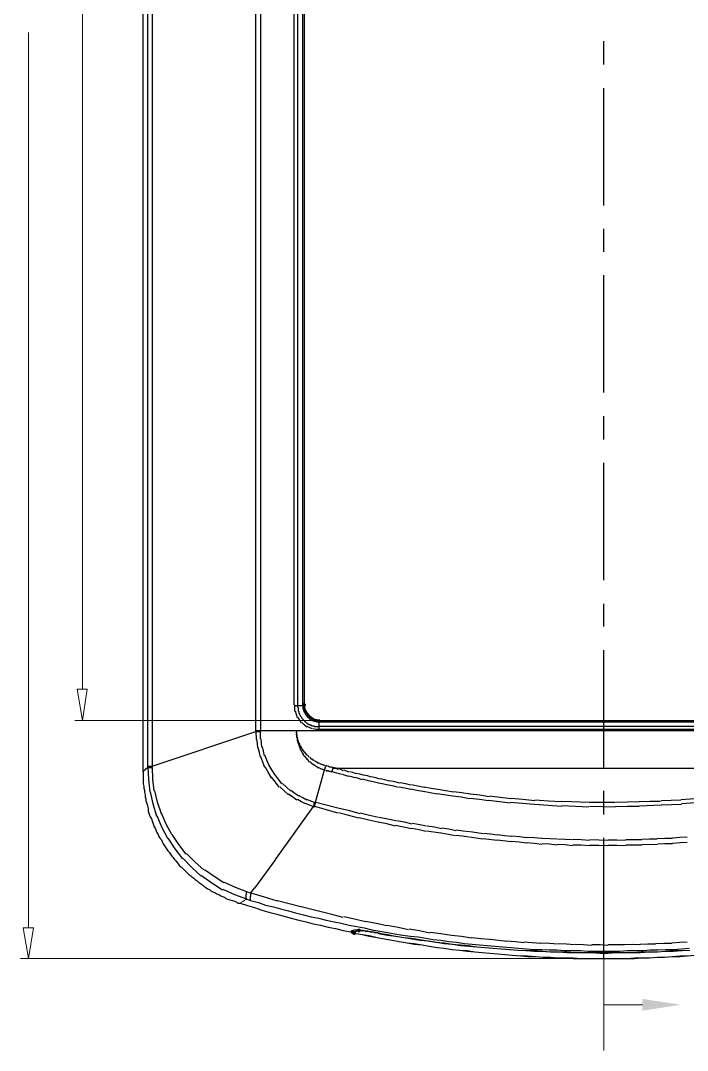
# Model space of a CAD drawing. Header units: millimetres. Extents: x 9 to 367, y 9 to 251.
# Drawn here: x 44.5 to 87.8, y 98.9 to 165.8 of the extents above; entities that cross this region are included whole.
import ezdxf

# ---------------------------------------------------------------- set-up
doc = ezdxf.new("R2010")
doc.units = ezdxf.units.MM
doc.layers.add('图层 1', color=7, linetype='Continuous')

msp = doc.modelspace()

# ---------------------------------------------------------------- hatches: boundary and pattern name
at = {"layer": '图层 1'}
h = msp.add_hatch(color=7, dxfattribs=at)
edge = h.paths.add_edge_path()
edge.add_arc((62.949631, 121.369667), 0.12506, 0, 360)
h = msp.add_hatch(color=7, dxfattribs=at)
edge = h.paths.add_edge_path()
edge.add_arc((66.124631, 106.595404), 0.12506, 0, 360)
h = msp.add_hatch(color=7, dxfattribs=at)
edge = h.paths.add_edge_path()
edge.add_arc((66.124631, 106.595404), 0.12506, 0, 360)
h = msp.add_hatch(color=7, dxfattribs=at)
edge = h.paths.add_edge_path()
edge.add_arc((66.209404, 106.553), 0.12506, 0, 360)
h = msp.add_hatch(color=7, dxfattribs=at)
edge = h.paths.add_edge_path()
edge.add_arc((66.505667, 106.722157), 0.12506, 0, 360)
h = msp.add_hatch(color=2, dxfattribs=at)
h.dxf.hatch_style = 2
h.paths.add_polyline_path([(84.920737, 101.515263), (84.920737, 102.277263), (87.418404, 101.896263)])

# ---------------------------------------------------------------- linework, layer by layer
at = {"layer": '图层 1', "color": 7, "lineweight": 25}
for points in [[(52.493263, 117.051596), (52.493263, 222.503929)], [(52.789702, 117.390263), (52.789702, 222.165263)], [(53.086, 222.165263), (53.086, 117.390263)], [(59.817035, 119.676404), (59.817035, 219.879404)], [(60.113298, 219.879263), (60.113298, 119.676263)], [(62.314702, 121.369667), (62.314702, 218.228333)], [(62.526404, 218.228369), (62.526404, 121.327369)], [(62.865071, 121.327298), (62.865071, 218.228298)], [(62.949631, 218.228369), (62.949631, 121.369702)], [(62.949631, 218.186), (62.949631, 121.369667)], [(62.314702, 121.327298), (62.526369, 121.327298)], [(62.356929, 120.946263), (62.352917, 121.161369), (62.349168, 121.372771)], [(62.526404, 121.327298), (62.526404, 121.284965), (62.526404, 121.242631), (62.568737, 121.200298), (62.568737, 121.115631), (62.568737, 121.073298), (62.568737, 121.030965), (62.568737, 120.988631), (62.611071, 120.946298), (62.611071, 120.861631), (62.611071, 120.819651), (62.653404, 120.776965), (62.653404, 120.734631), (62.695737, 120.692298), (62.695737, 120.649965), (62.738071, 120.607631), (62.780404, 120.565298), (62.780404, 120.522965), (62.822737, 120.480631), (62.865071, 120.438298), (62.907404, 120.395965), (62.949737, 120.353631), (62.992071, 120.311298), (62.992071, 120.268965), (63.034404, 120.268965), (63.076737, 120.226631), (63.119071, 120.184298), (63.161404, 120.141965), (63.203737, 120.141965), (63.288404, 120.099984), (63.330737, 120.099984), (63.373071, 120.057298), (63.415404, 120.057298), (63.457737, 120.014965), (63.500071, 120.014965), (63.584737, 120.014965), (63.627071, 119.972631), (63.669404, 119.972631), (63.711737, 119.972631), (63.754071, 119.972631), (63.838737, 119.972631), (63.881071, 119.972631), (63.923404, 119.972631)], [(62.526404, 121.327298), (62.865071, 121.327298)], [(62.865071, 121.327298), (62.865071, 121.284965), (62.865071, 121.242631), (62.865071, 121.200298), (62.865071, 121.158317), (62.865071, 121.115631), (62.907404, 121.073298), (62.907404, 121.030965), (62.907404, 120.988631), (62.949737, 120.946298), (62.949737, 120.903965), (62.992071, 120.861631), (62.992071, 120.819651), (63.034404, 120.776965), (63.034404, 120.734631), (63.076737, 120.692298), (63.119071, 120.649965), (63.119071, 120.607631), (63.161404, 120.565298), (63.203737, 120.565298), (63.246071, 120.522965), (63.288404, 120.480631), (63.330737, 120.480631), (63.330737, 120.438298), (63.373071, 120.395965), (63.415404, 120.395965), (63.457737, 120.353631), (63.500071, 120.353631), (63.542404, 120.353631), (63.584737, 120.311298), (63.669404, 120.311298), (63.711737, 120.311298), (63.754071, 120.268965), (63.796404, 120.268965), (63.838737, 120.268965), (63.881071, 120.268965), (63.923404, 120.268965)], [(62.907263, 121.327298), (62.894739, 121.361032), (62.874807, 121.365398)], [(62.907263, 121.327298), (62.921798, 121.351188), (62.925916, 121.363105)], [(62.949631, 121.369667), (62.984678, 121.186994), (63.049291, 121.007364), (63.143802, 120.838053), (63.268542, 120.686336), (63.420402, 120.562021), (63.59204, 120.47048), (63.778229, 120.413931), (63.973745, 120.394589)], [(62.949631, 121.369667), (62.949631, 121.285), (62.949631, 121.242667), (62.949631, 121.200333), (62.949631, 121.158), (62.949631, 121.115667), (62.991965, 121.073333), (62.991965, 121.031), (62.991965, 120.988667), (63.034298, 120.946333), (63.034298, 120.904), (63.034298, 120.861667), (63.076631, 120.819333), (63.118965, 120.819333), (63.118965, 120.777), (63.161298, 120.734667), (63.161298, 120.692333), (63.203631, 120.65), (63.245965, 120.65), (63.288298, 120.607667), (63.330631, 120.565333), (63.330631, 120.523), (63.372965, 120.523), (63.415298, 120.480314), (63.457631, 120.480314), (63.499965, 120.438333), (63.542298, 120.438333), (63.584631, 120.396), (63.626965, 120.396), (63.669298, 120.396), (63.711631, 120.396), (63.753965, 120.353667), (63.796298, 120.353667), (63.838631, 120.353667), (63.880965, 120.353667), (63.923298, 120.353667)], [(62.526404, 120.522859), (62.45501, 120.747226), (62.393407, 120.954659)], [(62.780333, 120.184227), (62.662814, 120.377594), (62.549264, 120.559583)], [(63.923404, 120.353737), (63.948098, 120.366217)], [(62.441667, 119.549298), (62.472006, 119.636743), (62.478003, 119.705931)], [(62.441667, 119.549298), (62.472138, 119.636743), (62.478003, 119.705931)], [(63.118965, 119.930333), (62.963257, 120.077794), (62.805698, 120.222081)], [(63.5, 119.803192), (63.331901, 119.873792), (63.144753, 119.965823)], [(63.923404, 119.761176), (63.742076, 119.774273), (63.539582, 119.810918)], [(100.922702, 119.972702), (63.923369, 119.972702)], [(100.922702, 119.761176), (63.923369, 119.761176)], [(63.923404, 120.353737), (63.947172, 120.34752), (63.949509, 120.334687)], [(63.923404, 120.353737), (63.965737, 120.353737)], [(63.923404, 120.353737), (100.922737, 120.353737)], [(63.923404, 120.311333), (63.945056, 120.310848), (63.947393, 120.292636)], [(63.923404, 120.268965), (100.922737, 120.268965)], [(63.923404, 119.761176), (63.923404, 120.268824)], [(63.965596, 120.353737), (100.880263, 120.353737)], [(53.086, 117.390263), (59.817, 119.633929)], [(105.028894, 119.676404), (59.816894, 119.676404)], [(59.817035, 119.676404), (59.817035, 119.634071)], [(59.817035, 119.634035), (60.113369, 119.634035)], [(59.859404, 119.125894), (59.843882, 119.658941)], [(59.943965, 118.575702), (59.913449, 118.858012), (59.877643, 119.134502)], [(60.113298, 119.676404), (60.113298, 119.634071)], [(60.113298, 119.168263), (60.125601, 119.414546), (60.121765, 119.661093)], [(60.198035, 118.618071), (60.183704, 118.905629), (60.152174, 119.169109)], [(62.441667, 119.422157), (62.47324, 119.499327), (62.476239, 119.573851)], [(62.484035, 119.422157), (62.478038, 119.573851)], [(62.484035, 119.253), (62.487695, 119.342738), (62.482624, 119.425861)], [(62.484035, 119.253), (62.497, 119.344017), (62.489327, 119.426567)], [(62.526404, 119.041474), (62.512954, 119.165829), (62.49924, 119.261608)], [(62.526404, 119.083526), (62.532225, 119.175512), (62.515821, 119.264853)], [(62.568631, 118.872), (62.552536, 118.979421), (62.530884, 119.080492)], [(62.611, 118.872), (62.5912, 118.989916), (62.561611, 119.088253)], [(60.113298, 117.983141), (60.043448, 118.286398), (59.970423, 118.586744)], [(60.367369, 118.067561), (60.308146, 118.368921), (60.239663, 118.653877)], [(62.653369, 118.660474), (62.581049, 118.882019)], [(62.695737, 118.660474), (62.671792, 118.794133), (62.630121, 118.900011)], [(62.737929, 118.406192), (62.699741, 118.549464), (62.654674, 118.667601)], [(62.822702, 118.490965), (62.781471, 118.596445), (62.725688, 118.700868)], [(62.865071, 118.194667), (62.811933, 118.326297), (62.754298, 118.442317)], [(62.992035, 118.279439), (62.918834, 118.394136), (62.848807, 118.496398)], [(60.409737, 117.30549), (60.268009, 117.659018), (60.140568, 117.99376)], [(60.663667, 117.475), (60.523085, 117.784342), (60.401553, 118.095536)], [(62.992035, 117.983141), (62.942867, 118.111552), (62.878088, 118.219855)], [(63.118965, 118.109929), (63.066974, 118.208884), (62.994081, 118.300429)], [(63.161333, 117.813667), (63.091307, 117.920117), (63.019164, 118.014397)], [(63.288298, 117.940772), (63.227532, 118.04299), (63.15142, 118.12457)], [(63.288298, 117.64451), (63.241246, 117.750343), (63.170117, 117.833951)], [(63.457631, 117.813667), (63.389678, 117.903669), (63.312992, 117.972769)], [(63.584737, 117.728894), (63.543462, 117.790322), (63.472554, 117.845664)], [(63.754071, 117.64451), (63.696744, 117.695266), (63.626718, 117.740465)], [(52.493263, 117.051596), (52.493263, 116.924949), (52.493263, 116.755263), (52.493263, 116.628263), (52.493263, 116.501263), (52.493263, 116.374263), (52.493263, 116.247263), (52.535596, 116.077929), (52.535596, 115.950929), (52.577929, 115.824282), (52.577929, 115.696929), (52.620263, 115.527949), (52.620263, 115.400596), (52.662596, 115.273596), (52.662596, 115.146949), (52.704929, 115.019596), (52.747263, 114.892596), (52.789596, 114.723263), (52.831929, 114.596263), (52.831929, 114.469616), (52.874263, 114.342263), (52.916596, 114.215263), (52.958929, 114.088616), (53.043596, 113.961263), (53.085929, 113.834263), (53.128263, 113.707616), (53.170596, 113.580263), (53.212929, 113.453263), (53.297596, 113.326263), (53.339929, 113.199263), (53.382263, 113.072263), (53.466929, 112.945263), (53.509263, 112.818263), (53.593929, 112.691616), (53.678596, 112.606596), (53.720929, 112.479596), (53.805596, 112.352949), (53.890263, 112.225596), (53.932596, 112.140929), (54.017263, 112.013929), (54.101929, 111.886929), (54.186596, 111.802263), (54.271263, 111.675263), (54.355929, 111.548263), (54.440596, 111.463596), (54.525263, 111.336596), (54.609929, 111.252282), (54.694596, 111.124929), (54.779263, 111.040263), (54.863929, 110.913616), (54.990929, 110.828596), (55.075596, 110.743929), (55.160263, 110.659263), (55.287263, 110.532616), (55.371929, 110.447596), (55.456596, 110.362929), (55.583596, 110.278263), (55.668263, 110.193949), (55.795263, 110.108929), (55.879929, 110.024263), (56.006929, 109.939596), (56.091596, 109.855282), (56.218596, 109.770263), (56.345596, 109.685596), (56.430263, 109.600929), (56.557263, 109.516616), (56.684263, 109.431596), (56.811263, 109.389263), (56.895929, 109.304596), (57.022929, 109.219929), (57.149929, 109.177949), (57.276929, 109.092929), (57.403929, 109.050596), (57.530929, 108.965929), (57.657929, 108.923596), (57.784929, 108.881263), (57.869596, 108.796949), (57.996596, 108.754263), (58.123596, 108.711929), (58.292929, 108.669596), (58.419929, 108.627263), (58.546929, 108.584929), (58.673929, 108.500263), (58.800929, 108.500263)], [(52.789702, 117.30549), (52.493369, 117.05149)], [(52.789702, 117.390263), (53.086035, 117.390263)], [(52.789702, 117.30549), (52.789702, 117.390157)], [(52.789702, 117.30549), (52.839576, 117.309812), (52.863785, 117.310429)], [(52.959035, 115.697), (52.859023, 116.512446), (52.824627, 117.313075)], [(52.831929, 117.30549), (52.905836, 117.308974), (52.955402, 117.30796)], [(52.916667, 117.30549), (53.020119, 117.306196), (53.094467, 117.305843)], [(53.086, 117.30549), (53.086, 117.390157)], [(53.212929, 115.781737), (53.13329, 116.544928), (53.094396, 117.305737)], [(60.832965, 116.628192), (60.613713, 116.993185), (60.419862, 117.343626)], [(61.044667, 116.840071), (60.846714, 117.158585), (60.665431, 117.484243)], [(63.457631, 117.517369), (63.398232, 117.608341), (63.32534, 117.678941)], [(63.626965, 117.432631), (63.479856, 117.549048)], [(63.754071, 117.347859), (63.698861, 117.395704), (63.629893, 117.441698)], [(64.262071, 117.136333), (63.669404, 115.019667)], [(63.881035, 117.559737), (63.837203, 117.615961), (63.772732, 117.654987)], [(63.881035, 117.263474), (63.838878, 117.314715), (63.774496, 117.353786)], [(64.007965, 117.517369), (63.969644, 117.554939), (63.909892, 117.585102)], [(64.007965, 117.221106), (63.972863, 117.252327), (63.912362, 117.282489)], [(64.134929, 117.475), (64.094625, 117.504501), (64.037916, 117.528975)], [(64.134929, 117.178737), (64.100534, 117.201359), (64.042854, 117.225304)], [(64.262071, 117.432631), (64.212064, 117.463147), (64.157296, 117.484137)], [(64.262071, 117.136333), (64.222515, 117.160014), (64.166821, 117.179725)], [(64.262071, 117.136333), (64.295011, 117.191323), (64.311812, 117.240756)], [(64.346631, 117.390263), (64.317439, 117.42876), (64.268667, 117.447413)], [(64.346631, 117.093965), (64.327361, 117.12814), (64.284543, 117.144059)], [(64.304263, 117.30549), (64.352285, 117.372342), (64.373054, 117.418026)], [(64.304263, 117.221106), (64.325474, 117.284606), (64.341657, 117.333289)], [(64.431369, 117.390263), (64.415317, 117.405785), (64.372807, 117.418132)], [(64.431369, 117.051596), (64.431336, 117.082155), (64.419992, 117.100809), (64.401107, 117.111524), (64.378452, 117.118271)], [(64.558333, 117.347859), (64.513001, 117.379609), (64.466611, 117.394426)], [(64.558333, 117.051596), (64.518293, 117.078804), (64.471903, 117.093577)], [(64.643071, 117.30549), (64.605544, 117.3536), (64.559815, 117.370754)], [(64.643071, 117.009228), (64.612202, 117.051693), (64.566518, 117.068494)], [(64.727667, 117.30549), (64.699268, 117.332169), (64.653936, 117.346412)], [(64.727667, 117.009228), (64.707382, 117.029512), (64.662756, 117.043447)], [(64.727667, 117.009228), (64.768633, 117.066113), (64.786581, 117.116119)], [(64.812404, 117.263474), (64.793751, 117.305014), (64.749962, 117.321683)], [(65.066298, 116.924808), (64.919013, 116.974946), (64.760087, 117.017941)], [(64.770035, 117.093965), (64.798478, 117.160199), (64.815544, 117.210029)], [(64.812404, 117.178737), (64.829822, 117.249205), (64.845918, 117.295859)], [(64.812404, 117.263474), (100.033737, 117.263474)], [(65.151071, 117.178737), (65.004491, 117.249998), (64.846271, 117.295859)], [(65.489702, 117.093965), (65.339815, 117.164123), (65.16691, 117.212851)], [(65.870737, 117.009228), (65.710576, 117.072419), (65.520782, 117.123175)], [(66.336333, 116.882439), (66.124093, 116.969487), (65.910531, 117.026372)], [(61.340965, 116.035631), (61.084583, 116.34806), (60.834023, 116.66922)], [(61.510298, 116.247157), (61.286372, 116.546753), (61.054509, 116.850054)], [(65.404965, 116.840071), (65.255872, 116.889107), (65.082173, 116.934968)], [(65.828369, 116.712929), (65.633503, 116.791863), (65.437844, 116.844868)], [(66.251596, 116.628192), (66.043281, 116.694426), (65.829674, 116.748489)], [(66.717369, 116.501404), (66.49287, 116.585497), (66.25911, 116.644984)], [(66.801965, 116.797702), (66.571601, 116.866053), (66.338062, 116.923291)], [(67.225369, 116.416667), (66.985215, 116.47633), (66.729716, 116.5352)], [(67.309929, 116.670561), (67.061927, 116.751656), (66.806516, 116.813436)], [(67.775702, 116.289526), (67.524701, 116.355671), (67.246182, 116.418642)], [(67.860298, 116.543808), (67.598978, 116.63112), (67.320195, 116.697266)], [(68.495404, 116.416667), (68.192632, 116.504817), (67.88404, 116.573653)], [(69.172702, 116.289526), (68.841664, 116.373398), (68.503482, 116.444042)], [(53.382263, 114.13049), (53.144887, 114.933721), (52.967043, 115.725046)], [(53.678737, 114.3), (53.431925, 115.046786), (53.250465, 115.793308)], [(61.933702, 115.527843), (61.646188, 115.793485), (61.367141, 116.052776)], [(62.060631, 115.781737), (61.80941, 116.022905), (61.551573, 116.268571)], [(62.611, 115.443071), (62.350121, 115.620959), (62.092417, 115.802551)], [(68.410631, 116.162772), (68.12078, 116.229492), (67.812673, 116.295417)], [(69.087929, 115.993263), (68.772678, 116.092349), (68.434938, 116.165771)], [(69.85, 115.866474), (69.490916, 115.955595), (69.118339, 116.030163)], [(69.892369, 116.162772), (69.551541, 116.236724), (69.182932, 116.308822)], [(70.654263, 115.739369), (70.275997, 115.814863), (69.868627, 115.889299)], [(70.739, 115.993263), (70.338509, 116.090629), (69.930081, 116.167888)], [(71.585631, 115.569859), (71.144791, 115.665329), (70.693104, 115.744131)], [(71.628, 115.866474), (71.198273, 115.946335), (70.750289, 116.022755)], [(72.643965, 115.697), (72.151311, 115.79494), (71.653365, 115.875153)], [(73.744667, 115.569859), (73.204079, 115.648176), (72.652114, 115.725434)], [(62.484035, 115.188824), (62.219761, 115.377207), (61.946755, 115.56559)], [(63.034404, 114.934929), (62.775994, 115.076261), (62.511234, 115.213624)], [(63.118965, 115.188824), (62.872946, 115.328347), (62.621901, 115.461521)], [(63.626965, 115.019667), (63.38443, 115.123604), (63.135545, 115.218281)], [(63.626965, 115.019667), (63.584631, 114.935), (63.584631, 114.850333), (63.542298, 114.765667)], [(63.669333, 115.019667), (63.627, 115.019667)], [(63.669333, 115.019667), (63.669333, 114.935), (63.627, 114.850333), (63.627, 114.723333)], [(65.235631, 114.638667), (63.703165, 115.034836)], [(72.601596, 115.443071), (71.600766, 115.596176)], [(73.702298, 115.273596), (73.158932, 115.367038), (72.604454, 115.446457)], [(74.929965, 115.146808), (74.333858, 115.222346), (73.718173, 115.298149)], [(74.972333, 115.400702), (74.373978, 115.498421), (73.760542, 115.577091)], [(76.326965, 114.977298), (75.648088, 115.077707), (74.956776, 115.15404)], [(76.369333, 115.273596), (75.682828, 115.359453), (74.993147, 115.433404)], [(77.893263, 114.892561), (77.13016, 114.953856), (76.344568, 115.018855)], [(77.935631, 115.146808), (77.158506, 115.230196), (76.374237, 115.298502)], [(79.671263, 115.062071), (78.816659, 115.124556), (77.946179, 115.17884)], [(81.491667, 115.019667), (79.693206, 115.0874)], [(83.142737, 115.019667), (82.333862, 115.030867), (81.495618, 115.039422)], [(84.709035, 115.062071), (83.95171, 115.048356), (83.182213, 115.037023)], [(86.106035, 115.104439), (85.428349, 115.09412), (84.725263, 115.070573)], [(87.418263, 115.188824), (86.786526, 115.166202), (86.139443, 115.131674)], [(88.603737, 115.273596), (88.031399, 115.254105), (87.438159, 115.212918)], [(88.645929, 115.019667), (88.060274, 114.977818), (87.462713, 114.933589)], [(63.542369, 114.765773), (61.129369, 111.421439)], [(63.542369, 114.765773), (63.309138, 114.86186), (63.05236, 114.960859)], [(63.626965, 114.723404), (63.542298, 114.765737)], [(65.151071, 114.342369), (64.403667, 114.554829), (63.640123, 114.762527)], [(66.505667, 114.003737), (65.850029, 114.188681), (65.175342, 114.359337)], [(66.590263, 114.3), (65.912753, 114.479343), (65.236302, 114.644664)], [(79.671263, 114.765773), (78.800828, 114.842766), (77.924307, 114.899122)], [(81.449298, 114.723404), (80.58001, 114.773366), (79.679765, 114.807718)], [(83.184929, 114.723404), (82.338175, 114.749113), (81.490891, 114.75974)], [(84.709035, 114.765773), (83.957707, 114.766566), (83.185741, 114.757306)], [(86.148404, 114.850192), (84.736234, 114.790926)], [(87.460631, 114.892561), (86.809977, 114.884447), (86.15747, 114.851991)], [(54.101965, 112.691474), (53.719113, 113.422739), (53.397115, 114.172788)], [(54.356035, 112.945404), (53.996158, 113.622958), (53.681524, 114.327234)], [(67.733333, 113.749808), (67.143842, 113.891669), (66.533183, 114.031677)], [(67.775702, 114.046106), (67.198602, 114.191406), (66.591074, 114.327975)], [(68.876404, 113.495561), (68.326688, 113.639538), (67.763743, 113.760497)], [(68.918631, 113.834228), (68.37822, 113.951614), (67.817965, 114.065297)], [(69.976965, 113.622702), (69.464246, 113.746483), (68.946501, 113.845657)], [(69.934737, 113.326404), (68.895454, 113.533132)], [(70.865965, 113.156929), (70.416085, 113.255663), (69.937101, 113.341432)], [(70.908333, 113.495561), (70.461893, 113.579037), (69.984761, 113.660661)], [(71.839702, 113.030141), (70.905194, 113.178308)], [(71.881929, 113.326404), (71.420364, 113.425667), (70.949538, 113.50244)], [(72.770929, 112.860631), (72.320697, 112.957822), (71.853002, 113.03067)], [(72.813298, 113.199298), (72.36139, 113.289918), (71.894665, 113.360165)], [(73.702298, 113.114526), (73.279406, 113.171411), (72.833759, 113.229884)], [(74.591298, 112.987773), (74.170081, 113.060224), (73.73299, 113.115478)], [(75.480333, 112.903), (75.058676, 112.963237), (74.613206, 113.013419)], [(55.075702, 111.378894), (54.566203, 112.027079), (54.110149, 112.709925)], [(55.287404, 111.675192), (54.818033, 112.307855), (54.379354, 112.951895)], [(73.659929, 112.775894), (73.241182, 112.835514), (72.794918, 112.896191)], [(74.548929, 112.649106), (74.134327, 112.720764), (73.696971, 112.77787)], [(75.480333, 112.564369), (74.579692, 112.672319)], [(76.411702, 112.479596), (75.482838, 112.575199)], [(76.411702, 112.818263), (75.975713, 112.873693), (75.512471, 112.919863)], [(77.385298, 112.394859), (76.910724, 112.445042), (76.42292, 112.487287)], [(77.385298, 112.733526), (76.931405, 112.792792), (76.448673, 112.835126)], [(78.401404, 112.310474), (77.90262, 112.372607), (77.403043, 112.410663)], [(78.401404, 112.691474), (77.919245, 112.727811), (77.423857, 112.760972)], [(79.375, 112.268071), (78.896545, 112.318121), (78.402744, 112.347798)], [(79.375, 112.649106), (78.909466, 112.675123), (78.419325, 112.700611)], [(80.390965, 112.606737), (79.909026, 112.633989), (79.407773, 112.654362)], [(81.491667, 112.564369), (80.956723, 112.603527), (80.416753, 112.62046)], [(82.676965, 112.564369), (82.094396, 112.590562), (81.498334, 112.599294)], [(83.820035, 112.564369), (83.266659, 112.592944), (82.695027, 112.594002)], [(84.878369, 112.606737), (84.366091, 112.614763), (83.844024, 112.606384)], [(85.851965, 112.649106), (85.383785, 112.647915), (84.890998, 112.633231)], [(86.868071, 112.691474), (86.377533, 112.692048), (85.884879, 112.671719)], [(86.868071, 112.352843), (86.391335, 112.340849), (85.89899, 112.318271)], [(87.841667, 112.775894), (87.363124, 112.753096), (86.870822, 112.723683)], [(87.841667, 112.437227), (87.380762, 112.403758), (86.889167, 112.371611)], [(56.430333, 110.659228), (55.866683, 111.164538), (55.320494, 111.71615)], [(80.390965, 112.225702), (79.899678, 112.27584), (79.395426, 112.299785)], [(81.491667, 112.225702), (80.951211, 112.249779), (80.408639, 112.26486)], [(82.676965, 112.225702), (82.092985, 112.236506), (81.494454, 112.243341)], [(83.820035, 112.225702), (83.269305, 112.238843), (82.696085, 112.237696)], [(84.878369, 112.268071), (84.372794, 112.261235), (83.850021, 112.250432)], [(85.894333, 112.310474), (84.901264, 112.278019)], [(56.261, 110.236176), (55.659646, 110.799077), (55.085544, 111.392935)], [(61.087071, 111.336526), (59.732404, 109.474212)], [(61.087071, 111.336526), (61.121422, 111.388957), (61.137518, 111.410962)], [(61.087071, 111.336526), (61.112823, 111.376389)], [(61.129263, 111.421263), (61.152282, 111.428495), (61.163129, 111.431493)], [(61.129263, 111.378894), (61.14086, 111.413951), (61.146902, 111.424402)], [(57.742737, 109.812772), (57.101916, 110.219702), (56.469562, 110.665789)], [(57.657965, 109.347), (56.96652, 109.791588), (56.294126, 110.269514)], [(59.224298, 109.219859), (58.490653, 109.505256), (57.780026, 109.83722)], [(59.224298, 108.754439), (58.44316, 109.042129), (57.686892, 109.388028)], [(59.181929, 109.008333), (59.226379, 109.240108)], [(59.181929, 108.838824), (59.190132, 108.92962), (59.195688, 109.009568)], [(59.478369, 109.135474), (59.224369, 109.219788)], [(59.478369, 109.135474), (59.732369, 109.474141)], [(59.478369, 108.881192), (59.495522, 109.029844), (59.515057, 109.148598)], [(61.214, 108.627298), (60.369759, 108.893425), (59.515728, 109.148704)], [(58.801071, 108.500192), (59.266737, 108.331212), (59.732404, 108.203859), (60.198071, 108.034878), (60.663737, 107.907526), (61.171737, 107.780526), (61.637404, 107.653878), (62.103071, 107.526526), (62.611071, 107.399878), (63.076737, 107.272878), (63.542404, 107.145526), (64.008071, 107.061212), (64.516071, 106.934212), (64.981737, 106.849192), (65.489737, 106.722192), (65.955404, 106.637878)], [(58.885631, 108.542561), (58.863539, 108.533256), (58.812606, 108.500933)], [(59.012596, 108.627298), (58.974849, 108.605911), (58.924402, 108.573676)], [(59.097333, 108.669667), (59.07577, 108.670196), (59.0296, 108.64215)], [(59.224298, 108.754439), (59.178657, 108.737506), (59.130106, 108.707873)], [(59.224298, 108.754439), (59.204234, 108.802549), (59.196076, 108.848278)], [(59.224298, 108.754439), (59.478298, 108.669772)], [(59.436, 108.754439), (59.471498, 108.844177), (59.481861, 108.922009)], [(59.478369, 108.669667), (59.478016, 108.764564)], [(59.478369, 108.669667), (59.986369, 108.542667), (60.452035, 108.373333), (60.960035, 108.246333), (61.425702, 108.119333), (61.933702, 107.992333), (62.399369, 107.865333), (62.907369, 107.738333), (63.415369, 107.611333), (63.881035, 107.526667), (64.389035, 107.399667), (64.897035, 107.272667), (65.362702, 107.188), (65.870702, 107.061), (66.378702, 106.976333), (66.844369, 106.891667), (67.352369, 106.764667), (67.860369, 106.68)], [(62.737929, 108.246263), (61.231216, 108.654779)], [(64.134929, 107.907631), (63.4486, 108.076965), (62.748513, 108.252648)], [(65.489702, 107.568965), (64.837548, 107.74575), (64.155496, 107.907984)], [(66.929071, 107.272702), (66.2296, 107.444725), (65.531718, 107.596905)], [(68.326071, 107.018808), (67.63617, 107.167548), (66.929071, 107.307027)], [(69.723035, 106.764526), (69.052052, 106.911546), (68.350377, 107.038987)], [(65.955333, 106.637772), (66.028006, 106.69845)], [(65.997702, 106.680141), (66.082325, 106.722783), (66.146574, 106.741877)], [(66.082263, 106.722157), (66.082263, 106.680176)], [(66.082263, 106.722157), (66.082263, 106.680176)], [(66.082263, 106.680141), (66.082263, 106.637808), (66.124596, 106.637808), (66.124596, 106.595474)], [(66.082263, 106.680141), (66.082263, 106.637808), (66.124596, 106.637808), (66.124596, 106.595474)], [(66.082263, 106.680141), (66.082263, 106.637808), (66.124596, 106.595474), (66.166929, 106.595474), (66.166929, 106.553141), (66.209263, 106.553141)], [(66.124631, 106.722157), (66.235139, 106.756729), (66.330301, 106.771193)], [(66.209404, 106.553), (66.197409, 106.591453), (66.16319, 106.618264)], [(66.209404, 106.553), (66.198203, 106.594363), (66.164248, 106.621439)], [(66.209404, 106.553), (66.717404, 106.468333), (67.183071, 106.383667), (67.691071, 106.256667), (68.156737, 106.172), (68.664737, 106.087333), (69.130404, 106.002667), (69.638404, 105.918), (70.104071, 105.875667), (70.612071, 105.791), (71.077737, 105.706333), (71.585737, 105.621667), (72.051404, 105.579333), (72.559404, 105.494667), (73.067404, 105.452333), (73.533071, 105.41), (74.041071, 105.325333), (74.506737, 105.283), (75.014737, 105.240667), (75.522737, 105.198333), (75.988404, 105.156), (76.496404, 105.113667), (77.004404, 105.071333), (77.470071, 105.071333), (77.978071, 105.029), (78.486071, 104.986667), (78.951737, 104.986667), (79.459737, 104.944333), (79.967737, 104.944333), (80.433404, 104.944333), (80.941404, 104.902), (81.449404, 104.902), (81.915071, 104.902), (82.423071, 104.902), (82.931071, 104.902), (83.396737, 104.902), (83.904737, 104.902), (84.412737, 104.944333), (84.878404, 104.944333), (85.386404, 104.944333), (85.894404, 104.986667), (86.360071, 104.986667), (86.868071, 105.029), (87.376071, 105.071333), (87.841737, 105.071333), (88.349737, 105.113667)], [(66.209404, 106.553), (66.717404, 106.468333), (67.183071, 106.341333), (67.691071, 106.256667), (68.156737, 106.172), (68.664737, 106.087333), (69.130404, 106.002667), (69.638404, 105.918), (70.104071, 105.833333), (70.612071, 105.791), (71.077737, 105.706333), (71.585737, 105.621667), (72.051404, 105.579333), (72.559404, 105.494667), (73.067404, 105.452333), (73.533071, 105.367667), (74.041071, 105.325333), (74.506737, 105.283), (75.014737, 105.240667), (75.522737, 105.198333), (75.988404, 105.156), (76.496404, 105.113667), (77.004404, 105.071333), (77.470071, 105.029), (77.978071, 105.029), (78.486071, 104.986667), (78.951737, 104.986667), (79.459737, 104.944333), (79.967737, 104.944333), (80.433404, 104.902), (80.941404, 104.902), (81.449404, 104.902), (81.915071, 104.902), (82.423071, 104.902), (82.931071, 104.902), (83.396737, 104.902), (83.904737, 104.902), (84.412737, 104.902), (84.878404, 104.944333), (85.386404, 104.944333), (85.894404, 104.986667), (86.360071, 104.986667), (86.868071, 105.029), (87.376071, 105.029), (87.841737, 105.071333), (88.349737, 105.113667)], [(66.293965, 106.637772), (66.26539, 106.616253), (66.245281, 106.58415)], [(66.293965, 106.764526), (66.367916, 106.771978), (66.414615, 106.771228)], [(66.378737, 106.680141), (66.350515, 106.667044), (66.297951, 106.640983)], [(66.378737, 106.764526), (66.479323, 106.765187), (66.552657, 106.759234)], [(66.590263, 106.680141), (66.505023, 106.697736), (66.415285, 106.684374)], [(66.590263, 106.680141), (66.554412, 106.72415), (66.517238, 106.751755)], [(66.548035, 106.722157), (66.645534, 106.743941), (66.739594, 106.736621)], [(66.590263, 106.680141), (66.606138, 106.710877)], [(66.632631, 106.680141), (66.638188, 106.711186), (66.623106, 106.715772)], [(66.675, 106.680141), (66.682188, 106.709642), (66.660536, 106.715066)], [(66.759737, 106.680141), (66.745979, 106.705365), (66.713171, 106.711538)], [(66.717369, 106.722157), (66.851953, 106.718497), (66.969605, 106.70346)], [(66.844333, 106.680141), (66.828194, 106.697912), (66.785067, 106.704836)], [(66.971263, 106.637772), (66.937793, 106.681164), (66.880246, 106.693864)], [(66.929071, 106.680141), (67.097919, 106.679965), (67.23634, 106.661797)], [(67.140596, 106.637772), (67.079566, 106.664451), (67.003718, 106.677636)], [(67.352298, 106.595404), (67.257533, 106.636591), (67.160387, 106.655023)], [(67.225369, 106.637772), (67.382884, 106.634686), (67.531932, 106.613078)], [(67.564, 106.553), (67.471705, 106.601551), (67.355861, 106.624967)], [(67.521631, 106.595404), (67.689157, 106.583806), (67.849009, 106.558715)], [(67.818071, 106.510631), (67.717352, 106.560505), (67.595468, 106.585773)], [(67.860298, 106.510631), (67.817965, 106.510631)], [(67.818071, 106.553), (68.368404, 106.468333), (68.876404, 106.341333), (69.426737, 106.256667), (69.934737, 106.214333), (70.442737, 106.129667), (70.993071, 106.045), (71.501071, 105.960333), (72.051404, 105.918), (72.559404, 105.833333), (73.109737, 105.791), (73.617737, 105.748667), (74.168071, 105.663647), (74.718404, 105.621667), (75.226404, 105.579333), (75.776737, 105.537), (76.284737, 105.494667), (76.835071, 105.452333), (77.343071, 105.41), (77.893404, 105.41), (78.401404, 105.367667), (78.951737, 105.325333), (79.502071, 105.325333), (80.010071, 105.325333), (80.560404, 105.283), (81.068404, 105.283), (81.618737, 105.283), (82.169071, 105.283), (82.677071, 105.283), (83.227404, 105.283), (83.735404, 105.283), (84.285737, 105.283), (84.836071, 105.325333), (85.344071, 105.325333), (85.894404, 105.325333), (86.402404, 105.367667), (86.952737, 105.41), (87.503071, 105.41), (88.011071, 105.452333)], [(67.860298, 106.680141), (68.368298, 106.595474), (68.833965, 106.510808), (69.341965, 106.425788), (69.849965, 106.341474), (70.357965, 106.299141), (70.865965, 106.214474), (71.331631, 106.129455), (71.839631, 106.087122), (72.347631, 106.002808), (72.855631, 105.960474), (73.363631, 105.875808), (73.871631, 105.833474), (74.337298, 105.790788), (74.845298, 105.748455), (75.353298, 105.706122), (75.861298, 105.663788), (76.369298, 105.621808), (76.877298, 105.579474), (77.385298, 105.537141), (77.893298, 105.494808), (78.401298, 105.494808), (78.866965, 105.452474), (79.374965, 105.452474), (79.882965, 105.409788), (80.390965, 105.409788), (80.898965, 105.409788), (81.406965, 105.367455), (81.914965, 105.367455), (82.422965, 105.367455), (82.930965, 105.367455), (83.438965, 105.367455), (83.946965, 105.409788), (84.454965, 105.409788), (84.962965, 105.409788), (85.428631, 105.452474), (85.936631, 105.452474), (86.444631, 105.494808), (86.952631, 105.494808), (87.460631, 105.537141), (87.968631, 105.579474)], [(67.860298, 106.510631), (67.872028, 106.541279), (67.870529, 106.555787)], [(67.860298, 106.510631), (68.368298, 106.425965), (68.918631, 106.341651), (69.426631, 106.256631), (69.976965, 106.171965), (70.484965, 106.087298), (71.035298, 106.044965), (71.543298, 105.960298), (72.051298, 105.875631), (72.601631, 105.833298), (73.109631, 105.748631), (73.659965, 105.706298), (74.167965, 105.663965), (74.718298, 105.621631), (75.226298, 105.579298), (75.776631, 105.536965), (76.326965, 105.494631), (76.834965, 105.452298), (77.385298, 105.409965), (77.893298, 105.367631), (78.443631, 105.367631), (78.951631, 105.325298), (79.501965, 105.325298), (80.009965, 105.283317), (80.560298, 105.283317), (81.110631, 105.283317), (81.618631, 105.283317), (82.168965, 105.240631), (82.676965, 105.240631), (83.227298, 105.283317), (83.735298, 105.283317), (84.285631, 105.283317), (84.793631, 105.283317), (85.343965, 105.325298), (85.894298, 105.325298), (86.402298, 105.367631), (86.952631, 105.367631), (87.460631, 105.409965), (88.010965, 105.452298)], [(71.120035, 106.553), (70.447553, 106.687188), (69.765016, 106.798886)], [(72.517035, 106.383526), (71.829471, 106.49174), (71.134499, 106.590959)], [(73.829263, 106.214369), (73.18293, 106.319937), (72.527866, 106.40381)], [(75.014702, 106.129596), (74.43522, 106.188113), (73.841716, 106.250599)], [(76.115263, 106.002843), (75.578159, 106.077367), (75.033646, 106.130196)], [(77.215965, 105.918071), (76.671805, 105.989861), (76.125529, 106.036251)], [(78.316667, 105.875702), (77.773345, 105.920637), (77.219175, 105.956841)], [(79.417369, 105.833333), (78.884101, 105.864069), (78.331519, 105.891894)], [(80.518071, 105.790965), (79.991462, 105.821215), (79.443157, 105.84247)], [(81.618631, 105.748596), (81.090479, 105.792341), (80.547245, 105.808568)], [(82.676965, 105.748596), (82.16967, 105.781713), (81.639092, 105.790224)], [(83.735298, 105.790965), (83.227607, 105.789333), (82.708009, 105.786379)], [(84.751404, 105.790965), (84.261351, 105.803224), (83.750926, 105.796962)], [(85.767369, 105.833333), (85.285783, 105.833818), (84.778532, 105.820281)], [(86.825702, 105.875702), (86.314306, 105.876099), (85.801588, 105.856652)], [(87.841667, 105.960474), (87.33865, 105.935251), (86.827431, 105.906852)]]:
    msp.add_lwpolyline(points, dxfattribs=at)
at = {"layer": '图层 1', "color": 3, "lineweight": 5}
for points in [[(48.556369, 122.385631), (48.556369, 167.809298)], [(45.042737, 106.891667), (45.042737, 165.015333)], [(48.852667, 122.385631), (48.217667, 122.385631)], [(48.556369, 120.353737), (48.217702, 122.385737)], [(48.852667, 122.385631), (48.556333, 120.353631)], [(63.965596, 120.353737), (48.048263, 120.353737)], [(45.381369, 106.891667), (44.704035, 106.891667)], [(45.042737, 104.902141), (44.704071, 106.891808)], [(45.381369, 106.891667), (45.042702, 104.902)], [(82.423035, 104.902141), (44.534702, 104.902141)]]:
    msp.add_lwpolyline(points, dxfattribs=at)
at = {"layer": '图层 1', "color": 1, "lineweight": 25}
for points in [[(82.423035, 162.940965), (82.423035, 164.464965)], [(82.423035, 153.797), (82.423035, 161.417)], [(82.423035, 150.791298), (82.423035, 152.272965)], [(82.423035, 141.647333), (82.423035, 149.267333)], [(82.423035, 138.599298), (82.423035, 140.123298)], [(82.423035, 129.455333), (82.423035, 137.075333)], [(82.423035, 126.449808), (82.423035, 127.931122)], [(82.423035, 117.30549), (82.423035, 124.925843)], [(82.423035, 114.257631), (82.423035, 115.781631)], [(82.423035, 104.902141), (82.423035, 112.733455)]]:
    msp.add_lwpolyline(points, dxfattribs=at)
at = {"layer": '图层 1', "color": 2, "lineweight": 5}
for points in [[(82.423035, 104.902141), (82.423035, 98.933141)], [(82.423035, 101.896263), (84.920702, 101.896263)]]:
    msp.add_lwpolyline(points, dxfattribs=at)

doc.saveas('drawing.dxf')
